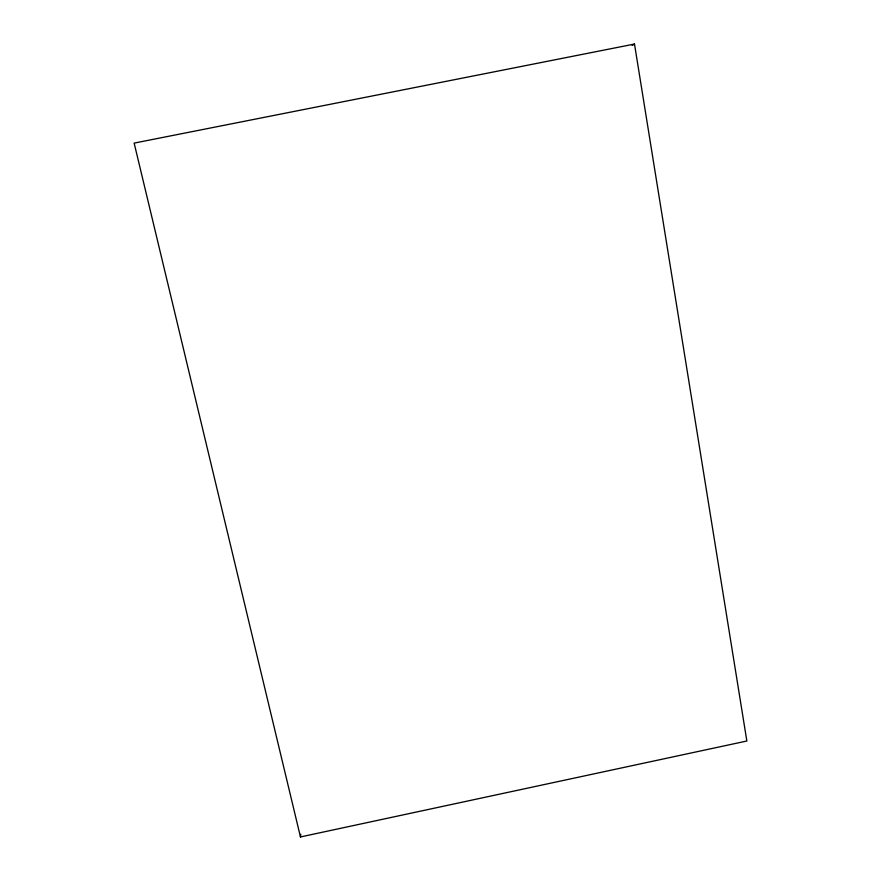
<?xml version="1.0" encoding="UTF-8"?>
<svg xmlns="http://www.w3.org/2000/svg" width="881" height="881" viewBox="0 0 881 881"><rect width="100%" height="100%" fill="white"/><g stroke="black" fill="none" stroke-linecap="round" stroke-linejoin="round"><path stroke-width="1.32" d="M300.465 836.95L134.143 143.107L634.496 44.05L746.857 741.009L300.465 836.95L300.751 834.23M632.184 45.482L634.496 44.05"/></g></svg>
